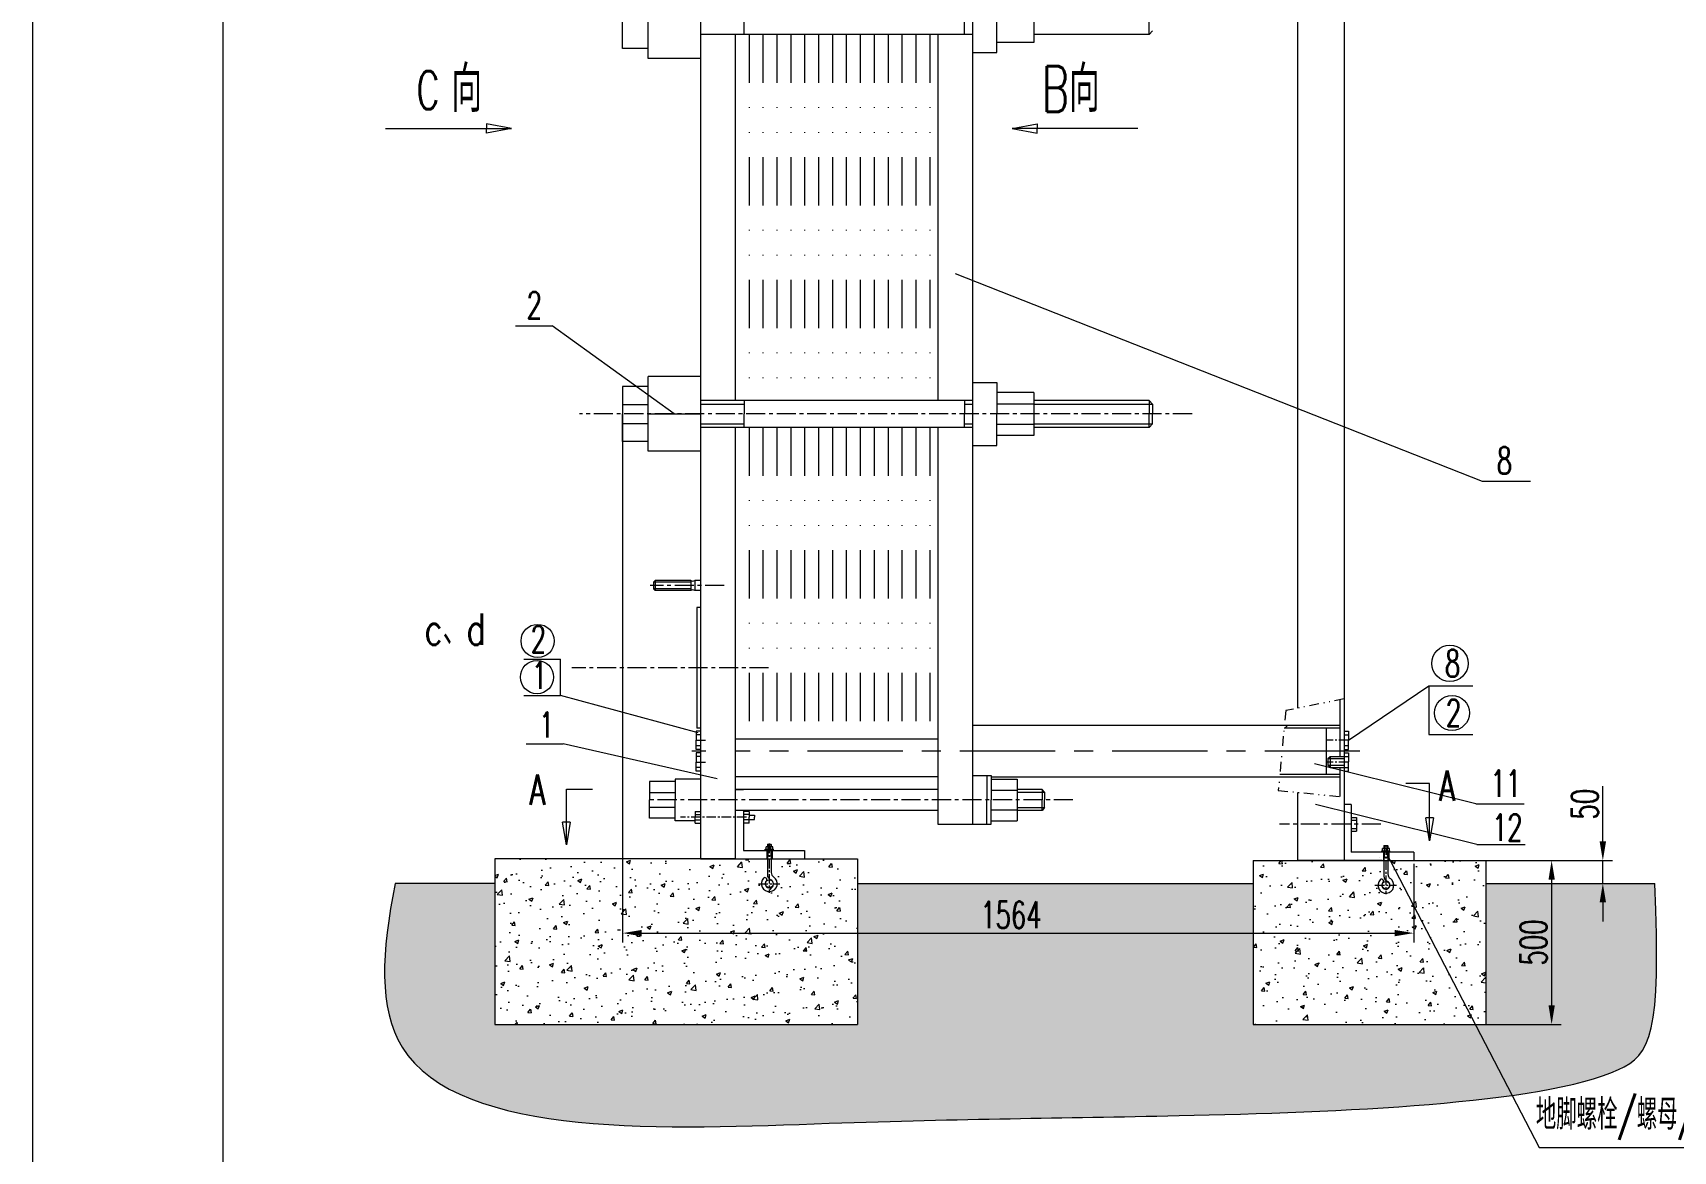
# Model space of a CAD drawing. Header units: millimetres. Extents: x 3341 to 3935, y 1079 to 1499.
# Drawn here: x 3341.4 to 3556.7, y 1250.7 to 1397.3 of the extents above; entities that cross this region are included whole.
import ezdxf

# ---------------------------------------------------------------- set-up
doc = ezdxf.new("R2010")
doc.units = ezdxf.units.MM
doc.linetypes.add('CENTERX2', pattern=[4, 2.5, -0.5, 0.5, -0.5])
doc.linetypes.add('DIVIDE', pattern=[31.75, 12.7, -6.35, 0, -6.35, 0, -6.35])
doc.layers.get('DEFPOINTS').update_dxf_attribs({"lineweight": 18})
for name, color, linetype, lineweight, true_color in [('1', 1, 'Continuous', 18, 0xff0000), ('2', 2, 'Continuous', 18, 0xffff00), ('3', 3, 'CENTERX2', 18, 0x00ff00), ('3尺寸线', 2, 'Continuous', 18, 0xffff00), ('4', 4, 'DIVIDE', 18, 0x00ffff)]:
    doc.layers.add(name, color=color, linetype=linetype, lineweight=lineweight, true_color=true_color)
doc.styles.add('HZ', font='txt.shx', dxfattribs={"width": 0.67, "bigfont": 'hztxt.shx'})
doc.styles.add('STYLE1', font='txt.shx', dxfattribs={"width": 0.67, "bigfont": 'hztxt.shx'})
doc.styles.add('ZH', font='txt.shx', dxfattribs={"width": 0.75, "bigfont": 'hztxt.shx'})
doc.dimstyles.new('STANDARD$0', dxfattribs={"dimtxt": 3.5, "dimasz": 2.5, "dimexe": 1.25, "dimexo": 0.625, "dimtad": 1, "dimdec": 4, "dimdsep": 46, "dimtxsty": 'HZ', "dimcen": 2.5, "dimdle": 5, "dimadec": 0, "dimazin": 0, "dimtfac": 1, "dimtmove": 0, "dimatfit": 3, "dimfxl": 0, "dimtolj": 1, "dimlwd": -1, "dimlwe": -1, "dimarcsym": 0})
pattern_1 = [(50, (3827.877, 645.4756), (5.46554, -0.478173), [0.5715, -6.2865]), (355, (3827.877, 645.4756), (-1.057285, 5.7317), [0.4572, -5.0292]), (100.451, (3828.3324, 645.436), (4.408275, 5.2535), [0.4857, -5.3427]), (46.1842, (3827.877, 646.9996), (8.13237, -1.26127), [0.85725, -9.42975]), (96.6356, (3828.555, 646.8945), (7.12213, 7.42277), [0.72855, -8.01405]), (351.184, (3827.877, 647), (7.12214, 7.42275), [0.6858, -7.5438]), (21, (3828.639, 646.6186), (4.548446, -3.067966), [0.5715, -6.2865]), (326, (3828.639, 646.6186), (1.85406, 5.52564), [0.4572, -5.0292]), (71.4514, (3829.018, 646.363), (6.402495, 2.457686), [0.4857, -5.3427]), (37.5, (3827.877, 645.4756), (0.092658, 2.536651), [0, -4.96824, 0, -5.1054, 0, -5.04825]), (7.5, (3827.877, 645.4756), (2.00459, 3.005417), [0, -2.91084, 0, -4.85394, 0, -1.92405]), (327.5, (3826.1777, 645.4756), (4.067718, -0.1718623), [0, -1.905, 0, -5.9436, 0, -7.8867]), (317.5, (3825.4157, 645.4756), (4.443875, 0.762795), [0, -2.4765, 0, -3.94716, 0, -5.6007])]

# ---------------------------------------------------------------- blocks, each defined once
blk = doc.blocks.new('*D45')
at = {"layer": '2', "color": 0, "transparency": 16777216}
for p, q in [((3418.82, 1347.96), (3418.82, 1278.01)), ((3522.64, 1288.34), (3522.64, 1278.01)), ((3421.32, 1279.26), (3520.14, 1279.26))]:
    blk.add_line(p, q, dxfattribs=at)
for points in [[(3421.32, 1279.68), (3421.32, 1278.85), (3418.82, 1279.26)], [(3520.14, 1279.68), (3520.14, 1278.85), (3522.64, 1279.26)]]:
    blk.add_solid(points, dxfattribs=at)
at = {"layer": 'DEFPOINTS', "color": 0, "transparency": 16777216}
for p in [(3418.82, 1348.58), (3522.64, 1288.97), (3522.64, 1279.26)]:
    blk.add_point(p, dxfattribs=at)
at = {"layer": '2', "color": 0, "transparency": 16777216, "insert": (3469.78, 1281.64), "char_height": 3.5, "attachment_point": 5, "style": 'HZ'}
blk.add_mtext('\\A1;1564', dxfattribs=at)
blk = doc.blocks.new('_CLOSED')
at = {"color": 0, "linetype": 'ByBlock', "lineweight": -2}
for p, q in [((-1, 0.166667), (0, 0)), ((-1, 0.166667), (-1, -0.166667)), ((0, 0), (-1, -0.166667)), ((0, 0), (-1, 0))]:
    blk.add_line(p, q, dxfattribs=at)
blk = doc.blocks.new('*D48')
at = {"layer": '2', "color": 2, "transparency": 16777216}
for p, q in [((3547.45, 1291.28), (3547.45, 1298.55)), ((3532.1, 1288.78), (3548.7, 1288.78)), ((3547.45, 1285.78), (3547.45, 1288.78)), ((3532.1, 1285.78), (3548.7, 1285.78)), ((3547.45, 1283.28), (3547.45, 1280.78))]:
    blk.add_line(p, q, dxfattribs=at)
for points in [[(3547.03, 1291.28), (3547.87, 1291.28), (3547.45, 1288.78)], [(3547.03, 1283.28), (3547.87, 1283.28), (3547.45, 1285.78)]]:
    blk.add_solid(points, dxfattribs=at)
at = {"layer": 'DEFPOINTS', "color": 0, "transparency": 16777216}
for p in [(3532.1, 1288.78), (3547.45, 1288.78), (3532.1, 1285.78)]:
    blk.add_point(p, dxfattribs=at)
at = {"layer": '2', "color": 2, "transparency": 16777216, "insert": (3545.08, 1296.17), "char_height": 3.5, "attachment_point": 5, "rotation": 90, "style": 'HZ'}
blk.add_mtext('\\A1;50', dxfattribs=at)
blk = doc.blocks.new('*D47')
at = {"layer": '2', "color": 2, "transparency": 16777216}
for p, q in [((3532.1, 1288.78), (3541.98, 1288.78)), ((3540.73, 1286.28), (3540.73, 1269.79)), ((3532.1, 1267.29), (3541.98, 1267.29))]:
    blk.add_line(p, q, dxfattribs=at)
for points in [[(3540.32, 1286.28), (3541.15, 1286.28), (3540.73, 1288.78)], [(3540.32, 1269.79), (3541.15, 1269.79), (3540.73, 1267.29)]]:
    blk.add_solid(points, dxfattribs=at)
at = {"layer": 'DEFPOINTS', "color": 0, "transparency": 16777216}
for p in [(3532.1, 1288.78), (3532.1, 1267.29), (3540.73, 1267.29)]:
    blk.add_point(p, dxfattribs=at)
at = {"layer": '2', "color": 2, "transparency": 16777216, "insert": (3538.36, 1278.04), "char_height": 3.5, "attachment_point": 5, "rotation": 90, "style": 'HZ'}
blk.add_mtext('\\A1;500', dxfattribs=at)

msp = doc.modelspace()

# ---------------------------------------------------------------- hatches: boundary and pattern name
at = {"layer": '2'}
h = msp.add_hatch(dxfattribs=at)
h.set_pattern_fill('ANSI31', color=256, scale=4.56, style=0)
h.set_pattern_definition([(45, (3827.877, 645.476), (-10.2375, 10.2375), [])])
h.paths.add_polyline_path([(3512.95154, 1306.12182), (3512.95154, 1306.48662), (3505.65352, 1306.48662), (3505.6197, 1306.12182)], flags=0)
h.paths.add_polyline_path([(3512.95154, 1299.70848), (3512.95154, 1300.07328), (3505.05959, 1300.08005), (3505.02577, 1299.71528)], flags=0)
h = msp.add_hatch(dxfattribs=at)
h.set_pattern_fill('AR-CONC', color=256, scale=0.03, style=0)
h.set_pattern_definition(pattern_1)
edge = h.paths.add_edge_path(flags=0)
edge.add_line((3449.66691, 1288.98762), (3438.32745, 1288.98762))
edge.add_line((3438.32745, 1288.98762), (3438.32745, 1287.22151))
edge.add_arc((3439.06665, 1287.22151), 0.7392, 180.0000027, 236.139066)
edge.add_arc((3438.07401, 1285.74213), 1.04235, -223.7635975, 56.1390678, ccw=False)
edge.add_arc((3437.50426, 1286.2878), 0.25344, -43.7635983, 136.2364017, ccw=False)
edge.add_arc((3438.07401, 1285.74213), 0.53547, 136.2363971, 180.0000046)
edge.add_line((3437.53855, 1285.74213), (3437.56713, 1285.74213))
edge.add_arc((3438.07401, 1285.74213), 0.50688, 90.0000003, 180, ccw=False)
edge.add_line((3438.07401, 1286.24901), (3438.07401, 1286.36342))
edge.add_arc((3438.55977, 1286.9206), 0.7392, 180, 228.9176682, ccw=False)
edge.add_line((3437.82057, 1286.9206), (3437.82057, 1288.98762))
edge.add_line((3437.82057, 1288.98762), (3429.02753, 1288.98762))
edge.add_line((3429.02753, 1288.98762), (3402.06313, 1288.98762))
edge.add_line((3402.06313, 1288.98762), (3402.06313, 1267.28723))
edge.add_line((3402.06313, 1267.28723), (3449.66691, 1267.28723))
edge.add_line((3449.66691, 1267.28723), (3449.66691, 1288.98762))
h = msp.add_hatch(dxfattribs=at)
h.set_pattern_fill('AR-CONC', color=256, scale=0.03, style=0)
h.set_pattern_definition(pattern_1)
edge = h.paths.add_edge_path(flags=0)
edge.add_line((3519.5536, 1288.78435), (3519.23817, 1288.78435))
edge.add_line((3519.23817, 1288.78435), (3519.23817, 1287.01823))
edge.add_arc((3519.97737, 1287.01823), 0.7392, 180.0000027, 236.139066)
edge.add_arc((3518.98473, 1285.53885), 1.04235, -223.7635975, 56.1390678, ccw=False)
edge.add_arc((3518.41499, 1286.08453), 0.25344, -43.7635983, 136.2364017, ccw=False)
edge.add_arc((3518.98473, 1285.53885), 0.53547, 136.2363971, 180.0000046)
edge.add_line((3518.44927, 1285.53885), (3518.47785, 1285.53885))
edge.add_arc((3518.98473, 1285.53885), 0.50688, 90.0000003, 180, ccw=False)
edge.add_line((3518.98473, 1286.04573), (3518.98473, 1286.16015))
edge.add_arc((3519.47049, 1286.71733), 0.7392, 180, 228.9176682, ccw=False)
edge.add_line((3518.73129, 1286.71733), (3518.73129, 1288.78435))
edge.add_line((3518.73129, 1288.78435), (3513.08602, 1288.78435))
edge.add_line((3513.08602, 1288.78435), (3501.57216, 1288.78435))
edge.add_line((3501.57216, 1288.78435), (3501.57216, 1267.28723))
edge.add_line((3501.57216, 1267.28723), (3530.72771, 1267.28723))
edge.add_line((3530.72771, 1267.28723), (3519.5536, 1288.78435))
h.paths.add_polyline_path([(3532.09531, 1288.78435), (3522.63903, 1288.78435), (3519.5536, 1288.78435), (3530.72771, 1267.28723), (3532.09531, 1267.28723)], flags=0)
h = msp.add_hatch(dxfattribs=at)
h.set_pattern_fill('AR-SAND', color=256, scale=0.05, style=0)
h.set_pattern_definition([(37.5, (3827.877, 645.4756), (-0.0800016, 2.447066), [0, -1.9304, 0, -2.159, 0, -2.06375]), (7.5, (3827.877, 645.4756), (2.247616, 3.584126), [0, -1.0414, 0, -1.7399, 0, -0.66675]), (327.5, (3826.3148, 645.4756), (3.954962, 0.007186), [0, -0.635, 0, -2.286, 0, -2.9845]), (317.5, (3826.3148, 645.4756), (3.817782, 1.114647), [0, -0.3175, 0, -1.4986, 0, -1.7145])])
edge = h.paths.add_edge_path(flags=0)
edge.add_line((3530.72771, 1267.28723), (3501.57216, 1267.28723))
edge.add_line((3501.57216, 1267.28723), (3501.57216, 1285.77809))
edge.add_line((3501.57216, 1285.77809), (3449.66691, 1285.77809))
edge.add_line((3449.66691, 1285.77809), (3449.66691, 1267.28723))
edge.add_line((3449.66691, 1267.28723), (3402.06313, 1267.28723))
edge.add_line((3402.06313, 1267.28723), (3402.06313, 1285.77809))
edge.add_line((3402.06313, 1285.77809), (3388.99258, 1285.77809))
edge.add_spline(control_points=[(3388.99258, 1285.77809), (3387.17572, 1276.75681), (3385.82033, 1251.53086), (3449.55256, 1254.88546), (3487.21798, 1255.02395), (3523.00485, 1256.21143), (3535.55976, 1257.99117)], knot_values=[0, 0, 0, 0, 23.067118177, 78.770381888, 127.07820972, 170.612610534, 170.612610534, 170.612610534, 170.612610534], weights=[1, 1, 1, 1, 1, 1, 1], degree=3, periodic=0)
edge.add_line((3535.55976, 1257.99117), (3530.72771, 1267.28723))
edge = h.paths.add_edge_path(flags=0)
edge.add_spline(control_points=[(3535.55976, 1257.99117), (3541.40145, 1258.81927), (3552.83913, 1261.37383), (3555.08724, 1265.90613), (3554.26494, 1285.77809)], knot_values=[0, 0, 0, 0, 17.376056468, 40.665280605, 40.665280605, 40.665280605, 40.665280605], weights=[1, 1, 1, 1, 1], degree=3, periodic=0)
edge.add_line((3554.26494, 1285.77809), (3532.09531, 1285.77809))
edge.add_line((3532.09531, 1285.77809), (3532.09531, 1267.28723))
edge.add_line((3532.09531, 1267.28723), (3530.72771, 1267.28723))
edge.add_line((3530.72771, 1267.28723), (3535.55976, 1257.99117))
h = msp.add_hatch(dxfattribs=at)
h.set_pattern_fill('ANSI31', color=256, scale=0.64, style=0)
h.set_pattern_definition([(45, (3827.877, 645.4756), (-1.436841, 1.436841), [])])
edge = h.paths.add_edge_path(flags=0)
edge.add_line((3518.98473, 1285.53885), (3519.49161, 1285.53885))
edge.add_arc((3518.98473, 1285.53885), 0.50688, 360, 449.9999997)
edge.add_line((3518.98473, 1286.04573), (3518.98473, 1285.53885))
edge = h.paths.add_edge_path(flags=0)
edge.add_line((3518.98473, 1285.53885), (3518.98473, 1286.04573))
edge.add_arc((3518.98473, 1285.53885), 0.50688, 90.0000003, 180)
edge.add_line((3518.47785, 1285.53885), (3518.98473, 1285.53885))
edge = h.paths.add_edge_path(flags=0)
edge.add_line((3518.98473, 1285.53885), (3518.47785, 1285.53885))
edge.add_arc((3518.98473, 1285.53885), 0.50688, 180, 269.9999997)
edge.add_line((3518.98473, 1285.03197), (3518.98473, 1285.53885))
edge = h.paths.add_edge_path(flags=0)
edge.add_arc((3518.98473, 1285.53885), 0.50688, 270.0000003, 360)
edge.add_line((3519.49161, 1285.53885), (3518.98473, 1285.53885))
edge.add_line((3518.98473, 1285.53885), (3518.98473, 1285.03197))

# ---------------------------------------------------------------- linework, layer by layer
at = {"layer": '1'}
for p, q in [((3366.4284, 1088.91997), (3366.4284, 1488.91997)), ((3464.74084, 1454.51562), (3464.74084, 1293.54762)), ((3507.38834, 1453.28049), (3507.38834, 1308.74848)), ((3513.49874, 1454.19249), (3513.49874, 1300.99937)), ((3429.02753, 1442.20362), (3429.02753, 1288.98762)), ((3422.17705, 1393.97522), (3422.17705, 1403.76922)), ((3472.77419, 1401.68013), (3472.77419, 1396.06432)), ((3418.82282, 1395.25617), (3418.82282, 1398.87222)), ((3464.74084, 1397.09437), (3429.02753, 1397.09437)), ((3433.58753, 1397.09437), (3433.58753, 1349.12207)), ((3434.76389, 1397.09437), (3434.76389, 1398.87222)), ((3460.18084, 1397.09437), (3460.18084, 1349.12207)), ((3463.68062, 1397.09437), (3463.68062, 1398.87222)), ((3467.91996, 1396.06432), (3467.91996, 1398.87222)), ((3467.91996, 1394.73142), (3467.91996, 1398.87222)), ((3487.94031, 1397.09437), (3472.77419, 1397.09437)), ((3487.94031, 1397.09437), (3487.94031, 1398.87222)), ((3488.3455, 1397.57391), (3487.94031, 1397.09437)), ((3422.17705, 1395.25617), (3418.82282, 1395.25617)), ((3472.77419, 1396.06432), (3467.91996, 1396.06432)), ((3429.02753, 1393.97522), (3422.17705, 1393.97522)), ((3464.74084, 1394.73142), (3467.91996, 1394.73142)), ((3387.71435, 1384.76575), (3404.22585, 1384.76575)), ((3400.95085, 1385.38475), (3400.95085, 1384.76575)), ((3404.22585, 1384.76575), (3400.95085, 1385.38475)), ((3404.22585, 1384.76575), (3400.95085, 1384.14675)), ((3400.95085, 1384.14675), (3400.95085, 1384.76575)), ((3469.93237, 1384.76575), (3473.20737, 1385.38475)), ((3486.44387, 1384.76575), (3469.93237, 1384.76575)), ((3469.93237, 1384.76575), (3473.20737, 1384.14675)), ((3473.20737, 1385.38475), (3473.20737, 1384.76575)), ((3473.20737, 1384.14675), (3473.20737, 1384.76575)), ((3422.17705, 1342.44722), (3422.17705, 1352.24122)), ((3429.02753, 1352.24122), (3422.17705, 1352.24122)), ((3418.82282, 1350.96027), (3418.82282, 1347.34422)), ((3422.17705, 1350.96027), (3418.82282, 1350.96027)), ((3464.74084, 1351.48502), (3467.91996, 1351.48502)), ((3467.91996, 1351.48502), (3467.91996, 1347.34422)), ((3472.77419, 1350.15213), (3467.91996, 1350.15213)), ((3467.91996, 1350.15213), (3467.91996, 1347.34422)), ((3472.77419, 1350.15213), (3472.77419, 1344.53632)), ((3418.82282, 1348.58147), (3422.17705, 1348.58147)), ((3464.74084, 1349.12207), (3429.02753, 1349.12207)), ((3434.76389, 1349.12207), (3434.76389, 1347.34422)), ((3463.68062, 1349.12207), (3463.68062, 1347.34422)), ((3467.91996, 1348.66337), (3472.77419, 1348.66337)), ((3487.94031, 1349.12207), (3472.77419, 1349.12207)), ((3488.3455, 1348.64254), (3487.94031, 1349.12207)), ((3487.94031, 1349.12207), (3487.94031, 1347.34422)), ((3488.3455, 1348.64254), (3488.3455, 1347.34422)), ((3418.82282, 1343.72817), (3418.82282, 1347.34422)), ((3418.82282, 1346.10697), (3422.17705, 1346.10697)), ((3422.17705, 1347.34422), (3429.02753, 1347.34422)), ((3464.74084, 1345.56637), (3429.02753, 1345.56637)), ((3433.58753, 1345.56637), (3433.58753, 1288.98762)), ((3434.76389, 1345.56637), (3434.76389, 1347.34422)), ((3460.18084, 1345.56637), (3460.18084, 1295.35927)), ((3463.68062, 1345.56637), (3463.68062, 1347.34422)), ((3467.91996, 1343.20342), (3467.91996, 1347.34422)), ((3467.91996, 1344.53632), (3467.91996, 1347.34422)), ((3467.91996, 1346.02508), (3472.77419, 1346.02508)), ((3487.94031, 1345.56637), (3472.77419, 1345.56637)), ((3487.94031, 1345.56637), (3487.94031, 1347.34422)), ((3488.3455, 1346.04591), (3487.94031, 1345.56637)), ((3488.3455, 1346.04591), (3488.3455, 1347.34422)), ((3422.17705, 1343.72817), (3418.82282, 1343.72817)), ((3464.74084, 1343.20342), (3467.91996, 1343.20342)), ((3472.77419, 1344.53632), (3467.91996, 1344.53632)), ((3429.02753, 1342.44722), (3422.17705, 1342.44722)), ((3423.11667, 1325.51478), (3422.86822, 1325.26633)), ((3422.86822, 1325.26633), (3422.86822, 1324.42736)), ((3423.11667, 1324.17891), (3422.86822, 1324.42736)), ((3423.11667, 1325.51478), (3423.11667, 1324.17891)), ((3427.7624, 1325.51478), (3423.11667, 1325.51478)), ((3427.7624, 1324.17891), (3423.11667, 1324.17891)), ((3427.7624, 1325.51478), (3427.7624, 1324.17891)), ((3429.02753, 1325.51478), (3428.30582, 1325.51478)), ((3428.30582, 1325.51478), (3428.30582, 1324.17891)), ((3429.02753, 1324.17891), (3428.30582, 1324.17891)), ((3429.02753, 1321.97874), (3428.5536, 1321.97874)), ((3428.5536, 1321.97874), (3428.5536, 1306.1565)), ((3507.38834, 1308.89382), (3507.38834, 1308.74848)), ((3512.95154, 1309.85974), (3512.95154, 1302.42209)), ((3428.46924, 1305.74812), (3428.46924, 1304.54645)), ((3429.02753, 1305.74812), (3428.46924, 1305.74812)), ((3429.02753, 1305.25781), (3428.46924, 1305.25781)), ((3428.46924, 1303.34478), (3428.46924, 1304.54645)), ((3429.02753, 1306.1565), (3428.5536, 1306.1565)), ((3429.02753, 1305.74812), (3429.02753, 1300.98948)), ((3460.18084, 1304.70822), (3433.58753, 1304.70822)), ((3512.95154, 1306.48662), (3464.74084, 1306.48662)), ((3512.95154, 1306.12182), (3505.6197, 1306.12182)), ((3511.12754, 1306.12182), (3511.12754, 1300.07485)), ((3513.50983, 1305.75801), (3514.05703, 1305.75801)), ((3513.52382, 1305.2677), (3514.05703, 1305.2677)), ((3514.05703, 1305.75801), (3514.05703, 1304.55634)), ((3514.05703, 1303.35467), (3514.05703, 1304.55634)), ((3429.02753, 1303.83509), (3428.46924, 1303.83509)), ((3429.02753, 1303.34478), (3428.46924, 1303.34478)), ((3429.02753, 1302.9025), (3428.46924, 1302.9025)), ((3428.46924, 1302.9025), (3428.46924, 1301.70084)), ((3429.02753, 1302.4122), (3428.46924, 1302.4122)), ((3511.38062, 1302.14849), (3511.65422, 1302.42209)), ((3511.65422, 1302.42209), (3511.65422, 1300.99937)), ((3511.65422, 1302.42209), (3514.05703, 1302.42209)), ((3513.50983, 1303.35467), (3514.05703, 1303.35467)), ((3513.50983, 1302.9124), (3514.05703, 1302.9124)), ((3513.52382, 1303.84498), (3514.05703, 1303.84498)), ((3514.05703, 1302.9124), (3514.05703, 1301.71073)), ((3428.46924, 1300.49917), (3428.46924, 1301.70084)), ((3429.02753, 1300.98948), (3428.46924, 1300.98948)), ((3429.02753, 1300.49917), (3428.46924, 1300.49917)), ((3429.02753, 1300.98948), (3429.02753, 1300.49917)), ((3511.38062, 1302.14849), (3511.38062, 1301.27297)), ((3511.38062, 1301.27297), (3511.65422, 1300.99937)), ((3511.65422, 1300.99937), (3514.05703, 1300.99937)), ((3512.95154, 1300.99937), (3512.95154, 1297.17288)), ((3513.49874, 1300.99937), (3513.49874, 1288.78435)), ((3513.50983, 1300.50906), (3514.05703, 1300.50906)), ((3514.05703, 1300.50906), (3514.05703, 1301.71073)), ((3422.3638, 1299.13246), (3422.3638, 1296.72822)), ((3425.7182, 1299.13246), (3422.3638, 1299.13246)), ((3429.02753, 1299.46611), (3425.7182, 1299.46611)), ((3425.7182, 1299.46611), (3425.7182, 1296.72822)), ((3429.02753, 1299.46611), (3429.02753, 1293.99033)), ((3460.18084, 1299.76062), (3433.58753, 1299.76062)), ((3433.58753, 1298.10762), (3434.68193, 1298.10762)), ((3444.51268, 1298.09717), (3433.58753, 1298.09717)), ((3460.18084, 1298.09717), (3442.98419, 1298.09717)), ((3464.74084, 1299.91664), (3467.18877, 1299.91664)), ((3464.74084, 1299.91664), (3464.74084, 1293.53981)), ((3466.62697, 1299.91664), (3466.62697, 1296.72822)), ((3467.18877, 1299.91664), (3467.18877, 1296.72822)), ((3512.95154, 1299.70848), (3467.18877, 1299.73181)), ((3467.18877, 1299.46611), (3469.02353, 1299.46611)), ((3467.18877, 1298.0095), (3470.578, 1298.0095)), ((3469.02353, 1299.46611), (3470.578, 1299.46611)), ((3470.578, 1299.46611), (3470.578, 1293.99033)), ((3473.85839, 1298.09717), (3470.578, 1298.09717)), ((3474.17039, 1297.72792), (3473.85839, 1298.09717)), ((3473.85839, 1298.09717), (3473.85839, 1296.72822)), ((3512.95154, 1300.07328), (3505.05959, 1300.08005)), ((3422.3638, 1297.68297), (3425.7182, 1297.68297)), ((3422.3638, 1294.32398), (3422.3638, 1296.72822)), ((3425.7182, 1293.99033), (3425.7182, 1296.72822)), ((3425.7182, 1293.99033), (3425.7182, 1296.72822)), ((3466.62697, 1293.53981), (3466.62697, 1296.72822)), ((3467.18877, 1293.53981), (3467.18877, 1296.72822)), ((3473.85839, 1295.35927), (3473.85839, 1296.72822)), ((3474.17039, 1297.72792), (3474.17039, 1296.72822)), ((3474.17039, 1295.72852), (3474.17039, 1296.72822)), ((3507.38834, 1297.72301), (3507.38834, 1288.78435)), ((3514.43103, 1296.13862), (3513.49874, 1296.13862)), ((3514.43103, 1296.13862), (3514.43103, 1289.87875)), ((3422.3638, 1295.77347), (3425.7182, 1295.77347)), ((3425.7182, 1294.32398), (3422.3638, 1294.32398)), ((3428.33218, 1293.99033), (3425.7182, 1293.99033)), ((3428.33218, 1295.23081), (3429.02753, 1295.23081)), ((3428.33218, 1295.23081), (3428.33218, 1294.45962)), ((3428.33218, 1294.79752), (3429.02753, 1294.79752)), ((3428.33218, 1293.68843), (3428.33218, 1294.45962)), ((3428.33218, 1294.12172), (3429.02753, 1294.12172)), ((3428.33218, 1293.68843), (3429.02753, 1293.68843)), ((3429.02753, 1295.35927), (3429.02753, 1288.98762)), ((3444.51268, 1295.35927), (3433.58753, 1295.35927)), ((3434.68193, 1295.35927), (3434.68193, 1290.08202)), ((3435.44267, 1295.23081), (3434.68193, 1295.23081)), ((3435.44267, 1294.79752), (3434.68193, 1294.79752)), ((3435.44267, 1294.12172), (3434.68193, 1294.12172)), ((3435.44267, 1293.68843), (3434.68193, 1293.68843)), ((3435.44267, 1295.23081), (3435.44267, 1294.45962)), ((3435.44267, 1294.73954), (3436.11474, 1294.73954)), ((3435.44267, 1293.68843), (3435.44267, 1294.45962)), ((3435.44267, 1294.17971), (3436.11474, 1294.17971)), ((3436.11474, 1294.73954), (3436.11474, 1294.45962)), ((3436.11474, 1294.17971), (3436.11474, 1294.45962)), ((3460.18084, 1295.35927), (3442.98419, 1295.35927)), ((3460.18084, 1295.35927), (3460.18084, 1293.54762)), ((3467.18877, 1295.44695), (3470.578, 1295.44695)), ((3467.18877, 1293.99033), (3469.02353, 1293.99033)), ((3469.02353, 1293.99033), (3470.578, 1293.99033)), ((3473.85839, 1295.35927), (3470.578, 1295.35927)), ((3474.17039, 1295.72852), (3473.85839, 1295.35927)), ((3514.43103, 1294.71235), (3514.43103, 1292.43235)), ((3514.43103, 1294.43875), (3515.11503, 1294.43875)), ((3514.43103, 1294.07046), (3515.11309, 1294.07046)), ((3515.11503, 1294.43875), (3515.11503, 1292.61475)), ((3460.18084, 1293.54762), (3464.74084, 1293.54762)), ((3460.18084, 1293.54762), (3464.74084, 1293.54762)), ((3464.74084, 1293.53981), (3467.18877, 1293.53981)), ((3514.43103, 1292.97606), (3515.11309, 1292.97606)), ((3514.43103, 1292.61475), (3515.11503, 1292.61475)), ((3434.68193, 1290.08202), (3442.70753, 1290.08202)), ((3437.53946, 1290.26315), (3438.60856, 1290.26315)), ((3437.53946, 1290.08202), (3437.53946, 1290.26315)), ((3437.64523, 1290.26588), (3437.64523, 1290.57053)), ((3438.52643, 1290.57053), (3437.64523, 1290.57053)), ((3437.74206, 1290.08202), (3437.74206, 1288.98762)), ((3437.82057, 1290.8992), (3437.86281, 1290.94144)), ((3437.82057, 1290.8992), (3437.82057, 1290.57053)), ((3437.82057, 1290.8992), (3438.32745, 1290.8992)), ((3437.82057, 1290.08202), (3437.82057, 1286.9206)), ((3437.82057, 1289.38855), (3438.32745, 1289.38855)), ((3437.86281, 1290.94144), (3438.28521, 1290.94144)), ((3437.90917, 1290.26588), (3437.90917, 1290.57053)), ((3438.2625, 1290.26588), (3438.2625, 1290.57053)), ((3438.32745, 1290.8992), (3438.28521, 1290.94144)), ((3438.32745, 1290.8992), (3438.32745, 1290.57053)), ((3438.32745, 1290.08202), (3438.32745, 1287.22151)), ((3438.44118, 1290.08202), (3438.44118, 1288.98762)), ((3438.52643, 1290.26315), (3438.52643, 1290.57053)), ((3438.60856, 1290.08202), (3438.60856, 1290.26315)), ((3442.70753, 1290.08202), (3442.70753, 1288.98762)), ((3522.63903, 1289.87875), (3514.43103, 1289.87875)), ((3518.45018, 1289.87875), (3518.45018, 1290.05987)), ((3518.45018, 1290.05987), (3519.51928, 1290.05987)), ((3519.43715, 1290.36726), (3518.55596, 1290.36726)), ((3518.55596, 1290.0626), (3518.55596, 1290.36726)), ((3518.65278, 1289.87875), (3518.65278, 1288.78435)), ((3518.73129, 1290.69592), (3518.77353, 1290.73816)), ((3518.73129, 1290.69592), (3519.23817, 1290.69592)), ((3518.73129, 1290.69592), (3518.73129, 1290.36726)), ((3518.73129, 1289.87875), (3518.73129, 1286.71733)), ((3518.77353, 1290.73816), (3519.19593, 1290.73816)), ((3518.81989, 1290.0626), (3518.81989, 1290.36726)), ((3519.17322, 1290.0626), (3519.17322, 1290.36726)), ((3519.23817, 1290.69592), (3519.19593, 1290.73816)), ((3519.23817, 1290.69592), (3519.23817, 1290.36726)), ((3519.23817, 1289.87875), (3519.23817, 1287.01823)), ((3519.3519, 1289.87875), (3519.3519, 1288.78435)), ((3519.43715, 1290.05987), (3519.43715, 1290.36726)), ((3519.51928, 1289.87875), (3519.51928, 1290.05987)), ((3522.63903, 1289.87875), (3522.63903, 1288.78435)), ((3429.02753, 1288.98762), (3402.06313, 1288.98762)), ((3402.06313, 1288.98762), (3402.06313, 1267.28723)), ((3433.58753, 1288.98762), (3429.02753, 1288.98762)), ((3429.02753, 1288.98762), (3449.66691, 1288.98762)), ((3449.66691, 1288.98762), (3449.66691, 1267.28723)), ((3501.57216, 1288.78435), (3501.57216, 1267.28723)), ((3501.57216, 1288.78435), (3532.09531, 1288.78435)), ((3518.48973, 1288.78435), (3507.38834, 1288.78435)), ((3513.08602, 1288.78435), (3522.63903, 1288.78435)), ((3518.73129, 1289.18527), (3519.23817, 1289.18527)), ((3532.09531, 1288.78435), (3532.09531, 1267.28723)), ((3402.06313, 1285.77809), (3388.99258, 1285.77809)), ((3449.66691, 1285.77809), (3501.57216, 1285.77809)), ((3532.09531, 1285.77809), (3554.26494, 1285.77809)), ((3402.06313, 1267.28723), (3449.66691, 1267.28723)), ((3501.57216, 1267.28723), (3532.09531, 1267.28723))]:
    msp.add_line(p, q, dxfattribs=at)
for centre, radius, start, end in [((3428.03411, 1325.93068), 0.49679, 236.843203, 303.156797), ((3428.03411, 1323.76301), 0.49679, 56.843203, 123.156797), ((3439.06665, 1287.22151), 0.7392, 180, 236.1390686), ((3438.07401, 1285.74213), 1.04235, 136.2364017, 56.1390686), ((3437.50426, 1286.2878), 0.25344, 316.2364017, 136.2364017), ((3438.07401, 1285.74213), 0.53547, 136.2364017, 67.5989023), ((3438.55977, 1286.9206), 0.7392, 180, 247.5989023), ((3518.98473, 1285.53885), 1.04235, 136.2364017, 56.1390686), ((3518.41499, 1286.08453), 0.25344, 316.2364017, 136.2364017), ((3518.98473, 1285.53885), 0.53547, 136.2364017, 67.5989023), ((3519.47049, 1286.71733), 0.7392, 180, 247.5989023), ((3519.97737, 1287.01823), 0.7392, 180, 236.1390686)]:
    msp.add_arc(centre, radius, start, end, dxfattribs=at)
at = {"layer": '2'}
for p, q in [((3462.45441, 1365.74598), (3531.6252, 1338.52752)), ((3404.76353, 1358.90594), (3409.59887, 1358.90594)), ((3425.60229, 1347.34422), (3409.59887, 1358.90594)), ((3429.02753, 1348.64254), (3434.76389, 1348.64254)), ((3463.68062, 1348.64254), (3464.74084, 1348.64254)), ((3472.77419, 1348.64254), (3488.3455, 1348.64254)), ((3429.02753, 1346.04591), (3434.76389, 1346.04591)), ((3463.68062, 1346.04591), (3464.74084, 1346.04591)), ((3472.77419, 1346.04591), (3488.3455, 1346.04591)), ((3531.6252, 1338.52752), (3537.95195, 1338.52752)), ((3427.7624, 1325.26633), (3422.86822, 1325.26633)), ((3427.7624, 1324.42736), (3422.86822, 1324.42736)), ((3405.8489, 1315.18891), (3410.68424, 1315.18891)), ((3410.68424, 1310.43891), (3410.68424, 1315.18891)), ((3514.05703, 1304.55634), (3524.62489, 1311.67504)), ((3524.62489, 1311.67504), (3530.37109, 1311.67504)), ((3524.62489, 1311.67504), (3524.62489, 1305.32169)), ((3405.8489, 1310.43891), (3410.68424, 1310.43891)), ((3428.74839, 1305.51734), (3410.68424, 1310.43891)), ((3524.62489, 1305.32169), (3530.37109, 1305.32169)), ((3406.1741, 1304.08937), (3411.00944, 1304.08937)), ((3431.22426, 1299.48987), (3411.00944, 1304.08937)), ((3511.65422, 1302.42209), (3511.65422, 1302.42209)), ((3530.78911, 1296.20686), (3509.601, 1301.46032)), ((3511.38062, 1302.14849), (3513.52382, 1302.14849)), ((3511.38062, 1301.27297), (3513.52382, 1301.27297)), ((3411.44169, 1298.13004), (3414.87455, 1298.13004)), ((3411.44169, 1293.82795), (3411.44169, 1298.13004)), ((3470.578, 1297.72792), (3474.17039, 1297.72792)), ((3530.93523, 1290.86808), (3509.74712, 1296.12154)), ((3530.78911, 1296.20686), (3537.11585, 1296.20686)), ((3470.578, 1295.72852), (3474.17039, 1295.72852)), ((3437.86281, 1290.94144), (3437.86281, 1290.57053)), ((3437.86281, 1290.08202), (3437.86281, 1289.38855)), ((3438.28521, 1290.94144), (3438.28521, 1290.57053)), ((3438.28521, 1290.08202), (3438.28521, 1289.38855)), ((3518.77353, 1290.73816), (3518.77353, 1290.36726)), ((3518.77353, 1289.87875), (3518.77353, 1289.18527)), ((3518.98473, 1289.87875), (3539.11447, 1251.15251)), ((3519.19593, 1290.73816), (3519.19593, 1290.36726)), ((3519.19593, 1289.87875), (3519.19593, 1289.18527)), ((3530.93523, 1290.86808), (3537.26197, 1290.86808)), ((3518.10055, 1289.22914), (3518.10055, 1289.22914)), ((3519.03348, 1288.18386), (3519.03348, 1288.18386)), ((3436.96879, 1285.53469), (3436.96879, 1285.53469)), ((3437.10836, 1286.08231), (3437.10836, 1286.08231)), ((3438.09102, 1284.90745), (3438.58951, 1285.42698)), ((3517.87951, 1285.33142), (3517.87951, 1285.33142)), ((3518.01908, 1285.87904), (3518.01908, 1285.87904)), ((3539.11447, 1251.15251), (3558.27751, 1251.15251)), ((3546.17569, 1251.15251), (3550.59864, 1251.15251))]:
    msp.add_line(p, q, dxfattribs=at)
msp.add_lwpolyline([(3524.71318, 1294.36188), (3524.71318, 1298.8635), (3521.61138, 1298.8635)], dxfattribs=at)
for centre, radius in [((3407.67455, 1317.57038), 2.18184), ((3527.38309, 1314.63141), 2.38724), ((3407.5896, 1312.83829), 2.18184), ((3527.65864, 1308.13096), 2.28644), ((3438.07401, 1285.74213), 0.50688), ((3518.98473, 1285.53885), 0.50688)]:
    msp.add_circle(centre, radius, dxfattribs=at)
msp.add_open_spline([(3388.99258, 1285.77809), (3387.17572, 1276.75681), (3385.82033, 1251.53086), (3449.55256, 1254.88546), (3492.38897, 1255.04297), (3550.7746, 1257.21163), (3555.08724, 1265.90613), (3554.26494, 1285.77809)], degree=3, knots=[0, 0, 0, 0, 1361.770327412, 4650.219759074, 7502.07866999, 11267.961971931, 12870.731833345, 12870.731833345, 12870.731833345, 12870.731833345], dxfattribs=at)
at = {"layer": '3'}
for p, q in [((3493.54599, 1347.34422), (3413.15639, 1347.34422)), ((3432.16743, 1324.84685), (3422.43422, 1324.84685)), ((3437.97858, 1314.06762), (3412.16759, 1314.06762)), ((3429.72415, 1303.12362), (3427.90397, 1303.12362)), ((3477.92062, 1296.72822), (3422.08742, 1296.72822)), ((3518.33348, 1293.53622), (3505.02744, 1293.53622))]:
    msp.add_line(p, q, dxfattribs=at)
at = {"layer": '3', "ltscale": 0.5}
for p, q in [((3428.46924, 1304.54645), (3429.72473, 1304.54645)), ((3514.05703, 1304.55634), (3511.12754, 1304.55634)), ((3428.46924, 1301.65821), (3429.72473, 1301.65821)), ((3514.05703, 1301.6681), (3511.12754, 1301.6681)), ((3435.07078, 1294.45962), (3426.42493, 1294.45962)), ((3438.07401, 1290.99945), (3438.07401, 1284.55721)), ((3518.98473, 1290.79617), (3518.98473, 1284.35394)), ((3436.63981, 1285.74213), (3439.45047, 1285.74213)), ((3517.55053, 1285.53885), (3520.36119, 1285.53885))]:
    msp.add_line(p, q, dxfattribs=at)
at = {"layer": '3', "ltscale": 5}
msp.add_line((3515.57777, 1303.11222), (3433.58753, 1303.11222), dxfattribs=at)
at = {"layer": '3尺寸线'}
msp.add_lwpolyline([(3935.4284, 1078.91997), (3341.4284, 1078.91997), (3341.4284, 1498.91997), (3935.4284, 1498.91997)], close=True, dxfattribs=at)
at = {"layer": '4', "ltscale": 0.5}
for p, q in [((3435.41153, 1397.09437), (3435.41153, 1349.12207)), ((3437.23553, 1397.09437), (3437.23553, 1349.12207)), ((3439.05953, 1397.09437), (3439.05953, 1349.12207)), ((3440.88353, 1397.09437), (3440.88353, 1349.12207)), ((3442.70753, 1397.09437), (3442.70753, 1349.12207)), ((3444.53153, 1397.09437), (3444.53153, 1349.12207)), ((3446.35553, 1397.09437), (3446.35553, 1349.12207)), ((3448.17953, 1397.09437), (3448.17953, 1349.12207)), ((3450.00353, 1397.09437), (3450.00353, 1349.12207)), ((3451.82753, 1397.09437), (3451.82753, 1349.12207)), ((3453.65153, 1397.09437), (3453.65153, 1349.12207)), ((3455.47553, 1397.09437), (3455.47553, 1349.12207)), ((3457.29953, 1397.09437), (3457.29953, 1349.12207)), ((3459.12353, 1397.09437), (3459.12353, 1349.12207)), ((3435.41153, 1345.56637), (3435.41153, 1304.70822)), ((3437.23553, 1345.56637), (3437.23553, 1304.70822)), ((3439.05953, 1345.56637), (3439.05953, 1304.70822)), ((3440.88353, 1345.56637), (3440.88353, 1304.70822)), ((3442.70753, 1345.56637), (3442.70753, 1304.70822)), ((3444.53153, 1345.56637), (3444.53153, 1304.70822)), ((3446.35553, 1345.56637), (3446.35553, 1304.70822)), ((3448.17953, 1345.56637), (3448.17953, 1304.70822)), ((3450.00353, 1345.56637), (3450.00353, 1304.70822)), ((3451.82753, 1345.56637), (3451.82753, 1304.70822)), ((3453.65153, 1345.56637), (3453.65153, 1304.70822)), ((3455.47553, 1345.56637), (3455.47553, 1304.70822)), ((3457.29953, 1345.56637), (3457.29953, 1304.70822)), ((3459.12353, 1345.56637), (3459.12353, 1304.70822))]:
    msp.add_line(p, q, dxfattribs=at)
at = {"layer": '4', "ltscale": 0.1}
for p, q in [((3513.49874, 1309.96905), (3505.83443, 1308.43808)), ((3505.83443, 1308.43808), (3504.86421, 1297.97262)), ((3504.86421, 1297.97262), (3513.49874, 1297.11877))]:
    msp.add_line(p, q, dxfattribs=at)

# ---------------------------------------------------------------- block references
at = {"layer": '2', "xscale": 2.999999999999998, "yscale": 2.999999999999998, "zscale": 2.999999999999998, "rotation": 270}
for p in [(3411.44169, 1290.82795), (3524.71318, 1291.36188)]:
    msp.add_blockref('_CLOSED', p, dxfattribs=at)

# ---------------------------------------------------------------- texts
at = {"layer": '2'}
for s, insert, char_height, width, attachment_point, style in [('\\T1;向', (3396.3525, 1386.95453), 6, 6.03, 7, 'HZ'), ('\\T1;B向', (3473.78572, 1386.95453), 6, 12.06, 7, 'HZ'), ('\\T1;C', (3391.76973, 1387.31164), 5, 5.025, 7, 'HZ'), ('\\T1;2', (3406.23462, 1359.84577), 3.5, 3.35, 7, 'STYLE1'), ('\\T1;8', (3533.52718, 1339.46977), 3.5, 3.35, 7, 'STYLE1'), ('\\T1;c、d', (3392.82169, 1317.04638), 4.1472, 24.886618, 7, 'ZH'), ('\\T1;2', (3406.76731, 1316.04929), 3.5, 3.35, 7, 'STYLE1'), ('\\T1;8', (3526.73116, 1312.89192), 3.5, 3.35, 7, 'STYLE1'), ('\\T1;1', (3406.90886, 1311.30851), 3.5, 3.35, 7, 'STYLE1'), ('\\T1;2', (3526.8502, 1306.39669), 3.5, 3.35, 7, 'STYLE1'), ('\\T1;1', (3407.88689, 1304.9174), 3.325, 3.1825, 7, 'STYLE1'), ('\\T1;A', (3525.97196, 1300.59956), 4, 8.8971, 1, 'HZ'), ('\\T1;11', (3532.69109, 1297.14911), 3.5, 6.7, 7, 'STYLE1'), ('\\T1;A', (3406.61075, 1300.06563), 4, 8.8971, 1, 'HZ'), ('\\T1;12', (3532.89506, 1291.37142), 3.5, 6.7, 7, 'STYLE1'), ('地脚螺栓/螺母/平垫 M24x400', (3538.65542, 1252.15356), 4, 48.6898571, 7, 'HZ')]:
    msp.add_mtext(s, dxfattribs=dict(at, insert=insert, char_height=char_height, width=width, attachment_point=attachment_point, style=style))

# ---------------------------------------------------------------- dimensions: what is measured, and where the dimension line sits
dim = msp.add_linear_dim(base=(3522.63903, 1279.26273), p1=(3418.82282, 1348.58147), p2=(3522.63903, 1288.96675), text='1564', dimstyle='STANDARD$0', override={"dimscale": 1, "dimdec": 2, "dimsah": 1, "dimatfit": 0}, dxfattribs=at)
dim.commit()
dim.dimension.update_dxf_attribs({"geometry": '*D45', "text_midpoint": (3469.77998, 1279.26273), "dimtype": 160})
for base, p1, p2, angle, text, picture, middle in [((3547.45026, 1288.78435), (3532.09531, 1285.77809), (3532.09531, 1288.78435), 90, '50', '*D48', (3545.07526, 1296.1681)), ((3540.73489, 1267.28723), (3532.09531, 1288.78435), (3532.09531, 1267.28723), 270, '500', '*D47', (3538.35989, 1278.03579))]:
    dim = msp.add_linear_dim(base=base, p1=p1, p2=p2, angle=angle, text=text, dimstyle='STANDARD$0', override={"dimexo": 0, "dimsah": 1, "dimclrd": 2, "dimclre": 2, "dimclrt": 2}, dxfattribs=at)
    dim.commit()
    dim.dimension.update_dxf_attribs({"geometry": picture, "text_midpoint": middle})

doc.saveas('drawing.dxf')
